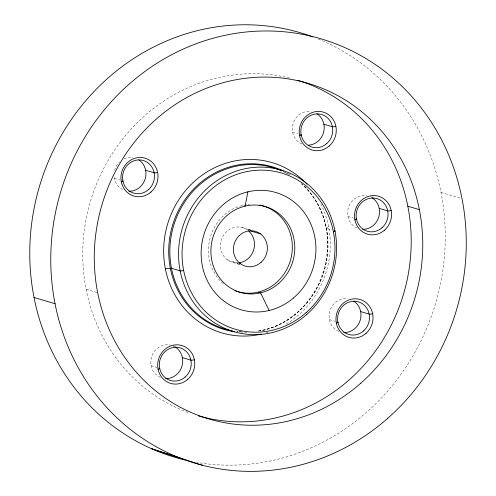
<?xml version="1.0" encoding="UTF-8"?>
<svg xmlns="http://www.w3.org/2000/svg" width="496" height="496" viewBox="0 0 496 496"><rect width="100%" height="100%" fill="white"/><g stroke="black" fill="none" stroke-linecap="round" stroke-linejoin="round"><path stroke-width="0.37" stroke-dasharray="2.48 1.86" d="M328.588 226.691L326.331 228.024A2.195 0.384 -11.1 0 0 326.275 228.334L331.712 229.933M258.565 330.975C324.142 320.986 352.185 228.265 301.68 183.979M239.692 331.818L242.767 332.022M239.078 331.768L240.039 331.849M238.117 331.669L236.995 331.533M232.736 262.427L240.318 264.591M250.437 229.964L247.585 229.146L250.282 229.983M292.646 132.314L297.966 133.883M440.987 192.436L460.685 198.239M347.95 216.461L353.27 218.029M242.631 205.4L243.096 205.536M114.365 178.343L120.224 180.067M227.447 259.867L237.9 262.948A18.104 16.889 -73.6 0 1 221.315 240.2A18.104 16.889 -73.6 0 1 247.585 230.076M329.406 319.672L335.259 321.396M86.124 289.292L96.943 292.485M151.125 365.701L156.978 367.431M173.346 345.923L175.553 346.58M370.568 196.776L373.184 197.575M239.047 264.188L236.945 263.543L239.642 264.38M242.302 227.515L250.957 230.194M283.445 171.672L284.357 172.112M285.268 172.571L288.846 174.518M283.284 171.597A84.202 78.566 -73.6 0 1 288.523 174.332M301.159 183.47A84.202 78.566 -73.6 0 1 324.26 270.432A84.202 78.566 -73.6 0 1 257.808 331.13M242.141 331.985A84.202 78.566 -73.6 0 1 236.747 331.514M288.294 173.612A84.841 79.168 -73.6 0 1 291.487 175.553M304.817 186.453A84.841 79.168 -73.6 0 1 323.938 271.647A84.841 79.168 -73.6 0 1 260.183 331.092M246.909 332.543A84.841 79.168 -73.6 0 1 242.333 332.5M320.807 203.906A88.778 82.838 -73.6 0 1 285.609 324.415M268.187 332.264A88.778 82.838 -73.6 0 1 265.999 332.928M188.133 412.505A174.983 163.271 -73.6 0 1 90.855 199.981A174.983 163.271 -73.6 0 1 289.955 78.157M122.648 189.608A17.007 15.866 -73.6 0 1 114.142 176.849M114.632 170.345A17.007 15.866 -73.6 0 1 119.542 161.956M123.988 158.887A17.007 15.866 -73.6 0 1 132.754 157.548M338.675 331.39A17.007 15.866 -73.6 0 1 329.747 311.383A17.007 15.866 -73.6 0 1 347.795 298.877M223.262 283.743A44.696 41.707 -73.6 0 1 210.862 235.42A44.696 41.707 -73.6 0 1 249.612 204.364M301.915 144.032A17.007 15.866 -73.6 0 1 292.993 124.025A17.007 15.866 -73.6 0 1 311.035 111.513M173.116 345.91A17.007 15.866 -73.6 0 1 174.108 346.369M160.394 377.425A17.007 15.866 -73.6 0 1 151.633 356.866A17.007 15.866 -73.6 0 1 170.556 345.098M357.108 228.129A17.007 15.866 -73.6 0 1 348.372 207.898A17.007 15.866 -73.6 0 1 366.724 195.722M318.308 39.035A221.34 206.528 -73.6 0 1 436.052 301.872A221.34 206.528 -73.6 0 1 196.546 462.322"/><path stroke-width="0.74" d="M247.913 191.828L245.092 206.125L244.782 206.038M165.373 268.832L170.345 268.299A2.195 0.384 -11.1 0 1 171.467 268.305L180.172 270.872A2.74 0.484 -11.1 0 0 183.644 270.5M323.907 124.242L332.425 126.753A2.74 0.484 -11.1 0 0 335.891 126.381M300.632 134.664L301.159 134.825A2.74 0.484 -11.1 0 1 299.584 135.755M407.836 206.224L419.38 209.628M379.211 208.388L387.729 210.893A2.74 0.484 -11.1 0 0 391.195 210.521M355.93 218.81L356.463 218.965A2.74 0.484 -11.1 0 1 354.888 219.895M145.632 170.271L154.144 172.782A2.74 0.484 -11.1 0 0 157.61 172.41M334.434 230.739L334.98 230.9A2.74 0.484 -11.1 0 1 333.405 231.83M250.003 230.789L260.456 233.87M239.512 263.419L240.312 263.661M360.666 311.6L369.185 314.111A2.74 0.484 -11.1 0 0 372.651 313.739M258.137 292.125L260.598 292.851L269.13 310.496M337.385 322.022L337.919 322.183A2.74 0.484 -11.1 0 1 336.344 323.113M34.044 297.507L55.05 303.701M182.385 357.628L190.904 360.139A2.74 0.484 -11.1 0 0 194.37 359.767M202.337 465.242L151.857 448.849L182.292 458.893M234.577 331.781A84.841 79.168 -73.6 0 1 172.552 225.283A84.841 79.168 -73.6 0 1 283.011 170.853M232.388 330.838A84.202 78.566 -73.6 0 1 173.643 225.655A84.202 78.566 -73.6 0 1 280.6 170.395M261.597 334.062A88.778 82.838 -73.6 0 1 167.741 223.615A88.778 82.838 -73.6 0 1 307.067 184.221M297.941 80.364A174.983 163.271 -73.6 0 1 403.459 294.357A174.983 163.271 -73.6 0 1 198.189 415.803M122.884 180.854A2.74 0.484 -11.1 0 1 121.309 181.784M159.638 368.212A2.74 0.484 -11.1 0 1 158.063 369.142M138.775 159.836A17.007 15.866 -73.6 0 1 145.105 179.161A17.007 15.866 -73.6 0 1 128.799 191.214M353.809 301.165A17.007 15.866 -73.6 0 1 360.139 320.49A17.007 15.866 -73.6 0 1 343.833 332.537M259.724 205.071A44.696 41.707 -73.6 0 1 290.464 260.313A44.696 41.707 -73.6 0 1 234.974 290.706M317.049 113.807A17.007 15.866 -73.6 0 1 323.615 132.351A17.007 15.866 -73.6 0 1 308.605 145.167M175.528 347.194A17.007 15.866 -73.6 0 1 181.865 366.519A17.007 15.866 -73.6 0 1 165.552 378.572M372.105 197.792A17.007 15.866 -73.6 0 1 378.789 216.944A17.007 15.866 -73.6 0 1 362.743 229.338M184.723 459.891A221.34 206.528 -73.6 0 1 39.891 184.971A221.34 206.528 -73.6 0 1 312.678 36.847M248.558 230.857A18.104 16.889 -73.6 0 1 253.723 249.742A18.104 16.889 -73.6 0 1 239.146 262.818M306.745 314.458A84.202 78.566 -73.6 0 0 286.576 171.864A84.202 78.566 -73.6 0 0 179.409 266.333A84.202 78.566 -73.6 0 0 306.745 314.458M306.088 312.666A81.456 76.006 -73.6 0 0 286.576 174.716A81.456 76.006 -73.6 0 0 182.9 266.11A81.456 76.006 -73.6 0 0 306.088 312.666M360.704 383.278A174.983 163.271 -73.6 0 0 318.785 86.943A174.983 163.271 -73.6 0 0 96.075 283.266A174.983 163.271 -73.6 0 0 360.704 383.278M382.025 227.769A17.007 15.866 -73.6 0 0 377.952 198.97A17.007 15.866 -73.6 0 0 356.308 218.054A17.007 15.866 -73.6 0 0 382.025 227.769M384.574 230.119A19.747 18.426 -73.6 0 0 379.843 196.676A19.747 18.426 -73.6 0 0 354.708 218.835A19.747 18.426 -73.6 0 0 384.574 230.119M326.721 143.623A17.007 15.866 -73.6 0 0 322.648 114.83A17.007 15.866 -73.6 0 0 301.004 133.908A17.007 15.866 -73.6 0 0 326.721 143.623M329.27 145.973A19.747 18.426 -73.6 0 0 324.539 112.53A19.747 18.426 -73.6 0 0 299.404 134.689A19.747 18.426 -73.6 0 0 329.27 145.973M148.447 189.658A17.007 15.866 -73.6 0 0 144.373 160.859A17.007 15.866 -73.6 0 0 122.729 179.936A17.007 15.866 -73.6 0 0 148.447 189.658M150.995 192.008A19.747 18.426 -73.6 0 0 146.258 158.565A19.747 18.426 -73.6 0 0 121.129 180.718A19.747 18.426 -73.6 0 0 150.995 192.008M363.481 330.981A17.007 15.866 -73.6 0 0 359.408 302.188A17.007 15.866 -73.6 0 0 337.764 321.265A17.007 15.866 -73.6 0 0 363.481 330.981M366.029 333.331A19.747 18.426 -73.6 0 0 361.299 299.888A19.747 18.426 -73.6 0 0 336.164 322.047A19.747 18.426 -73.6 0 0 366.029 333.331M185.2 377.016A17.007 15.866 -73.6 0 0 181.127 348.217A17.007 15.866 -73.6 0 0 159.489 367.294A17.007 15.866 -73.6 0 0 185.2 377.016M187.748 379.366A19.747 18.426 -73.6 0 0 183.018 345.923A19.747 18.426 -73.6 0 0 157.883 368.075A19.747 18.426 -73.6 0 0 187.748 379.366M278.368 283.737A44.696 41.707 -73.6 0 0 268.919 207.805A44.696 41.707 -73.6 0 0 211.246 256.928A44.696 41.707 -73.6 0 0 278.368 283.737M293.446 298.028A61.163 57.071 -73.6 0 0 280.513 194.122A61.163 57.071 -73.6 0 0 201.605 261.336A61.163 57.071 -73.6 0 0 293.446 298.028M387.779 418.283A221.34 206.528 -73.6 0 0 334.75 43.437A221.34 206.528 -73.6 0 0 53.035 291.772A221.34 206.528 -73.6 0 0 387.779 418.283M261.218 262.192A18.104 16.889 -73.6 0 0 256.302 231.657A18.104 16.889 -73.6 0 0 233.635 252.439A18.104 16.889 -73.6 0 0 261.218 262.192"/></g></svg>
